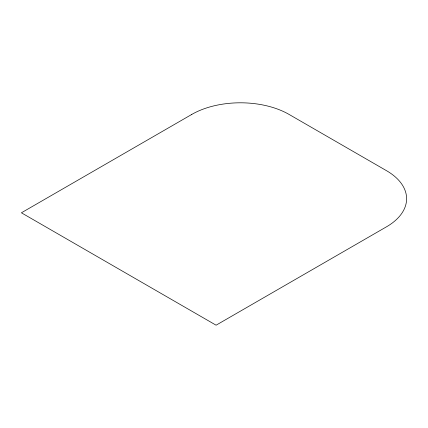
<?xml version="1.0" encoding="UTF-8"?>
<svg xmlns="http://www.w3.org/2000/svg" width="428" height="428" viewBox="0 0 428 428"><rect width="100%" height="100%" fill="white"/><g stroke="black" fill="none" stroke-linecap="round" stroke-linejoin="round"><path stroke-width="0.64" d="M191.749 114.442L21.4 212.796L216.087 325.194L386.441 226.845A68.833 39.74 0 0 0 386.441 170.644L289.098 114.442A68.833 39.74 0 0 0 191.749 114.442"/></g></svg>
